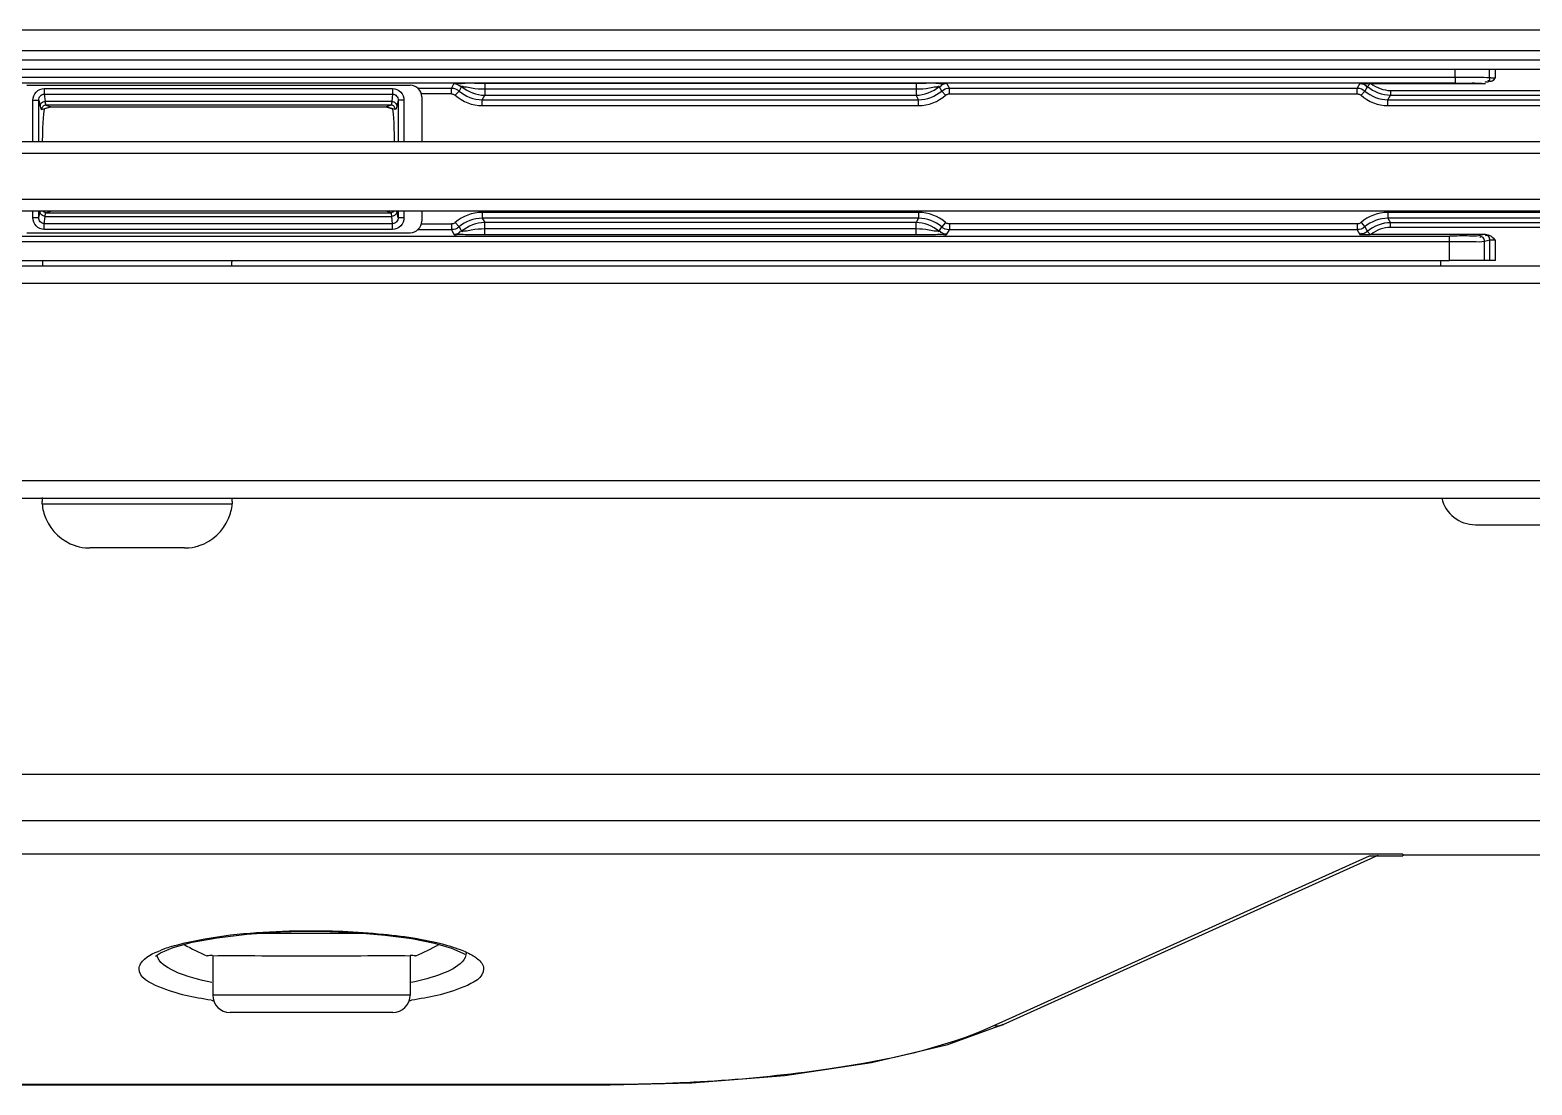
# Model space of a CAD drawing. Header units: millimetres. Extents: x 473 to 3963, y -1329 to 3488.
# Drawn here: x 2341.9 to 2471.3, y -119.2 to -28.4 of the extents above; entities that cross this region are included whole.
import ezdxf

# ---------------------------------------------------------------- set-up
doc = ezdxf.new("R2010")
doc.units = ezdxf.units.MM
doc.header["$LTSCALE"] = 392.37
doc.layers.get('0').update_dxf_attribs({"linetype": 'CONTINUOUS'})

msp = doc.modelspace()

# ---------------------------------------------------------------- linework, layer by layer
at = {"linetype": 'Continuous'}
for p, q in [((2584.65, -28.4), (1875.85, -28.4)), ((2584.65, -30.2), (1875.85, -30.2)), ((2476.15, -31), (1946.15, -31)), ((2499.59, -31.8), (1904.95, -31.8)), ((2464.64, -32.46), (2464.64, -31.8)), ((2464.64, -32.46), (2464.64, -31.8)), ((2467.61, -32.49), (2467.61, -31.8)), ((2467.61, -32.49), (2467.61, -31.8)), ((2468.11, -32.5), (2468.11, -31.8)), ((2468.11, -32.5), (2468.11, -31.8)), ((1957.65, -32.46), (2464.64, -32.46)), ((1957.65, -32.46), (2464.64, -32.46)), ((2464.64, -32.96), (1957.65, -32.96)), ((2464.64, -32.96), (1957.65, -32.96)), ((2341.65, -33.15), (2374.65, -33.15)), ((2343.15, -33.44), (2373.14, -33.44)), ((2343.15, -33.44), (2343.15, -33.92)), ((2373.14, -33.44), (2373.14, -33.92)), ((2375.3, -33.4), (2378.21, -33.4)), ((2375.3, -33.4), (2378.21, -33.4)), ((2378.43, -33.01), (2378.21, -33.4)), ((2378.43, -33.01), (2378.21, -33.4)), ((2378.21, -33.9), (2378.21, -33.4)), ((2378.21, -33.9), (2378.21, -33.4)), ((2379.09, -33.26), (2378.87, -33.65)), ((2379.09, -33.26), (2378.87, -33.65)), ((2418.22, -32.99), (2381.08, -32.99)), ((2381.08, -32.99), (2381.08, -33.5)), ((2381.08, -32.99), (2381.08, -33.5)), ((2418.22, -33.5), (2381.08, -33.5)), ((2381.08, -33.5), (2381.08, -34.01)), ((2418.22, -33.5), (2381.08, -33.5)), ((2381.08, -33.5), (2381.08, -34.01)), ((2418.22, -32.99), (2418.22, -33.5)), ((2418.22, -32.99), (2418.22, -33.5)), ((2418.22, -33.5), (2418.22, -34.01)), ((2418.22, -33.5), (2418.22, -34.01)), ((2420.43, -33.65), (2420.2, -33.26)), ((2420.43, -33.65), (2420.2, -33.26)), ((2421.09, -33.4), (2420.86, -33.01)), ((2421.09, -33.4), (2420.86, -33.01)), ((2421.09, -33.4), (2456.21, -33.4)), ((2421.09, -33.9), (2421.09, -33.4)), ((2421.09, -33.4), (2456.21, -33.4)), ((2421.09, -33.9), (2421.09, -33.4)), ((2456.44, -33), (2456.21, -33.4)), ((2456.44, -33), (2456.21, -33.4)), ((2456.21, -33.9), (2456.21, -33.4)), ((2456.21, -33.9), (2456.21, -33.4)), ((2457.1, -33.25), (2456.87, -33.65)), ((2457.1, -33.25), (2456.87, -33.65)), ((2457.1, -33.25), (2457.32, -33)), ((2457.1, -33.25), (2457.32, -33)), ((2457.41, -33), (2467.25, -33)), ((2459.08, -33.6), (2496.21, -33.6)), ((2459.08, -33.6), (2459.08, -34)), ((2459.08, -33.6), (2496.21, -33.6)), ((2459.08, -33.6), (2459.08, -34)), ((2464.64, -32.46), (2464.64, -32.96)), ((2464.64, -32.46), (2464.64, -32.96)), ((2342.17, -38), (2342.17, -34.44)), ((2342.17, -34.44), (2342.67, -34.44)), ((2342.67, -38), (2342.67, -34.44)), ((2342.67, -34.44), (2342.79, -34.96)), ((2343.15, -33.92), (2373.14, -33.92)), ((2343.15, -33.92), (2343.22, -34.55)), ((2373.08, -34.55), (2343.22, -34.55)), ((2343.29, -34.87), (2343.7, -35)), ((2373.01, -34.87), (2343.29, -34.87)), ((2373.01, -34.87), (2372.6, -35)), ((2373.14, -33.92), (2373.08, -34.55)), ((2373.62, -34.44), (2373.51, -34.96)), ((2373.62, -34.44), (2373.62, -38)), ((2374.12, -34.44), (2373.62, -34.44)), ((2374.12, -34.44), (2374.12, -38)), ((2378.21, -33.9), (2375.65, -33.9)), ((2378.21, -33.9), (2375.65, -33.9)), ((2375.65, -34.15), (2375.65, -38)), ((2378.54, -34.02), (2378.87, -33.65)), ((2378.54, -34.02), (2378.87, -33.65)), ((2380.85, -34.4), (2381.08, -34.01)), ((2380.85, -34.4), (2381.08, -34.01)), ((2380.85, -34.4), (2418.44, -34.4)), ((2380.85, -34.9), (2380.85, -34.4)), ((2380.85, -34.4), (2418.44, -34.4)), ((2380.85, -34.9), (2380.85, -34.4)), ((2380.85, -34.9), (2418.44, -34.9)), ((2380.85, -34.9), (2418.44, -34.9)), ((2381.08, -34.01), (2418.22, -34.01)), ((2381.08, -34.01), (2418.22, -34.01)), ((2418.44, -34.4), (2418.22, -34.01)), ((2418.44, -34.4), (2418.22, -34.01)), ((2418.44, -34.9), (2418.44, -34.4)), ((2418.44, -34.9), (2418.44, -34.4)), ((2420.76, -34.02), (2420.43, -33.65)), ((2420.76, -34.02), (2420.43, -33.65)), ((2421.09, -33.9), (2456.21, -33.9)), ((2421.09, -33.9), (2456.21, -33.9)), ((2456.54, -34.02), (2456.87, -33.65)), ((2456.54, -34.02), (2456.87, -33.65)), ((2458.85, -34.4), (2459.08, -34)), ((2458.85, -34.4), (2459.08, -34)), ((2458.85, -34.4), (2496.44, -34.4)), ((2458.85, -34.9), (2458.85, -34.4)), ((2458.85, -34.4), (2496.44, -34.4)), ((2458.85, -34.9), (2458.85, -34.4)), ((2458.85, -34.9), (2496.44, -34.9)), ((2458.85, -34.9), (2496.44, -34.9)), ((2459.08, -34), (2496.21, -34)), ((2459.08, -34), (2496.21, -34)), ((2342.92, -35.24), (2343.7, -35)), ((2343.7, -35), (2343.17, -35.17)), ((2343.7, -35), (2372.6, -35)), ((2372.6, -35), (2373.13, -35.17)), ((2373.37, -35.24), (2372.6, -35)), ((1942.15, -38), (2497.19, -38)), ((1942.15, -38), (2497.19, -38)), ((1942.15, -39), (2497.19, -39)), ((2497.19, -43), (1942.15, -43)), ((2497.19, -44), (1942.15, -44)), ((2497.19, -44), (1942.15, -44)), ((2342.17, -44.55), (2342.17, -44)), ((2342.17, -44.55), (2342.67, -44.55)), ((2342.67, -44.55), (2342.67, -44)), ((2342.67, -44.55), (2342.79, -44.03)), ((2343.15, -45.08), (2343.22, -44.44)), ((2373.14, -45.08), (2343.15, -45.08)), ((2343.15, -45.56), (2343.15, -45.08)), ((2343.22, -44.44), (2373.08, -44.44)), ((2343.29, -44.13), (2343.7, -44)), ((2343.29, -44.13), (2373.01, -44.13)), ((2373.01, -44.13), (2372.6, -44)), ((2373.14, -45.08), (2373.08, -44.44)), ((2373.14, -45.56), (2373.14, -45.08)), ((2373.62, -44.56), (2373.51, -44.03)), ((2373.62, -44), (2373.62, -44.56)), ((2374.12, -44.56), (2373.62, -44.56)), ((2374.12, -44), (2374.12, -44.56)), ((2375.65, -44), (2375.65, -44.85)), ((2375.65, -45.1), (2378.21, -45.1)), ((2375.65, -45.1), (2378.21, -45.1)), ((2378.21, -45.1), (2378.21, -45.6)), ((2378.21, -45.1), (2378.21, -45.6)), ((2378.54, -44.97), (2378.87, -45.35)), ((2378.54, -44.97), (2378.87, -45.35)), ((2380.85, -44.1), (2380.85, -44.6)), ((2418.44, -44.1), (2380.85, -44.1)), ((2418.44, -44.1), (2380.85, -44.1)), ((2380.85, -44.1), (2380.85, -44.6)), ((2418.44, -44.6), (2380.85, -44.6)), ((2380.85, -44.6), (2381.08, -44.98)), ((2418.44, -44.6), (2380.85, -44.6)), ((2380.85, -44.6), (2381.08, -44.98)), ((2418.22, -44.98), (2381.08, -44.98)), ((2381.08, -45.5), (2381.08, -44.98)), ((2418.22, -44.98), (2381.08, -44.98)), ((2381.08, -45.5), (2381.08, -44.98)), ((2418.44, -44.6), (2418.22, -44.98)), ((2418.44, -44.6), (2418.22, -44.98)), ((2418.22, -45.5), (2418.22, -44.98)), ((2418.22, -45.5), (2418.22, -44.98)), ((2418.44, -44.1), (2418.44, -44.6)), ((2418.44, -44.1), (2418.44, -44.6)), ((2420.76, -44.97), (2420.43, -45.35)), ((2420.76, -44.97), (2420.43, -45.35)), ((2421.09, -45.1), (2421.09, -45.6)), ((2456.21, -45.1), (2421.09, -45.1)), ((2456.21, -45.1), (2421.09, -45.1)), ((2421.09, -45.1), (2421.09, -45.6)), ((2456.21, -45.1), (2456.21, -45.6)), ((2456.21, -45.1), (2456.21, -45.6)), ((2456.54, -44.97), (2456.87, -45.35)), ((2456.54, -44.97), (2456.87, -45.35)), ((2458.85, -44.1), (2458.85, -44.6)), ((2496.44, -44.1), (2458.85, -44.1)), ((2496.44, -44.1), (2458.85, -44.1)), ((2458.85, -44.1), (2458.85, -44.6)), ((2458.85, -44.6), (2459.08, -44.99)), ((2496.44, -44.6), (2458.85, -44.6)), ((2458.85, -44.6), (2459.08, -44.99)), ((2496.44, -44.6), (2458.85, -44.6)), ((2496.21, -44.99), (2459.08, -44.99)), ((2459.08, -45.39), (2459.08, -44.99)), ((2496.21, -44.99), (2459.08, -44.99)), ((2459.08, -45.39), (2459.08, -44.99)), ((1958.12, -46.15), (2464.17, -46.15)), ((1958.12, -46.15), (2464.17, -46.15)), ((2341.65, -45.85), (2374.65, -45.85)), ((2373.14, -45.56), (2343.15, -45.56)), ((2378.21, -45.6), (2375.3, -45.6)), ((2378.21, -45.6), (2375.3, -45.6)), ((2378.21, -45.6), (2378.43, -45.98)), ((2378.21, -45.6), (2378.43, -45.98)), ((2378.87, -45.35), (2379.09, -45.73)), ((2378.87, -45.35), (2379.09, -45.73)), ((2381.08, -45.5), (2418.22, -45.5)), ((2381.08, -46.01), (2381.08, -45.5)), ((2381.08, -45.5), (2418.22, -45.5)), ((2381.08, -46.01), (2381.08, -45.5)), ((2381.08, -46.01), (2418.22, -46.01)), ((2381.08, -46.01), (2418.22, -46.01)), ((2418.22, -46.01), (2418.22, -45.5)), ((2418.22, -46.01), (2418.22, -45.5)), ((2420.2, -45.73), (2420.43, -45.35)), ((2420.2, -45.73), (2420.43, -45.35)), ((2420.86, -45.98), (2421.09, -45.6)), ((2420.86, -45.98), (2421.09, -45.6)), ((2456.21, -45.6), (2421.09, -45.6)), ((2456.21, -45.6), (2421.09, -45.6)), ((2456.21, -45.6), (2456.44, -45.99)), ((2456.21, -45.6), (2456.44, -45.99)), ((2456.87, -45.35), (2457.1, -45.74)), ((2456.87, -45.35), (2457.1, -45.74)), ((2457.32, -46), (2457.1, -45.74)), ((2457.32, -46), (2457.1, -45.74)), ((2467.26, -46), (2457.41, -46)), ((2496.21, -45.39), (2459.08, -45.39)), ((2496.21, -45.39), (2459.08, -45.39)), ((2464.17, -46.65), (2464.17, -46.15)), ((2464.17, -46.65), (2464.17, -46.15)), ((2467.12, -46), (2466.67, -46.12)), ((2467.12, -46), (2466.67, -46.12)), ((2467.62, -46.5), (2467.17, -46.62)), ((2467.62, -46.5), (2467.17, -46.62)), ((2467.62, -48.25), (2467.62, -46.5)), ((2467.62, -48.25), (2467.62, -46.5)), ((2468.12, -48.25), (2468.12, -46.49)), ((2468.12, -48.25), (2468.12, -46.49)), ((2464.17, -46.65), (1958.12, -46.65)), ((2464.17, -46.65), (1958.12, -46.65)), ((2464.17, -48.25), (2464.17, -46.65)), ((2464.17, -48.25), (2464.17, -46.65)), ((2467.17, -48.25), (2467.17, -46.62)), ((2467.17, -48.25), (2467.17, -46.62)), ((1887.14, -48.7), (2535.15, -48.7)), ((1887.14, -48.7), (2535.15, -48.7)), ((1958.12, -48.25), (2464.17, -48.25)), ((2463.4, -48.7), (2463.4, -48.25)), ((2466.72, -48.25), (2464.17, -48.25)), ((2467.17, -48.25), (2466.72, -48.25)), ((2467.62, -48.25), (2467.17, -48.25)), ((2468.12, -48.25), (2467.62, -48.25)), ((1887.15, -50.2), (2535.15, -50.2)), ((1889.97, -67.2), (2535.15, -67.2)), ((1889.46, -68.7), (2535.15, -68.7)), ((2342.97, -69), (2342.96, -69)), ((2342.97, -69.21), (2359.33, -69.21)), ((2342.97, -69.21), (2359.33, -69.21)), ((2359.34, -69), (2359.33, -69)), ((2359.34, -69.11), (2359.33, -69.21)), ((2359.34, -69), (2359.34, -69.11)), ((2466.4, -71), (2466.6, -71)), ((2466.6, -71), (2488.19, -71)), ((2355.22, -73), (2347.08, -73)), ((2347.1, -73), (2347.08, -73)), ((2355.22, -73), (2355.2, -73)), ((2534.65, -92.5), (1887.65, -92.5)), ((2534.65, -96.5), (1887.65, -96.5)), ((2457.28, -99.36), (1964.3, -99.36)), ((2449.76, -102.91), (2457.28, -99.52)), ((2458.02, -99.36), (2457.28, -99.36)), ((2457.28, -99.52), (2457.86, -99.52)), ((2457.37, -99.73), (2457.86, -99.52)), ((2457.86, -99.52), (2458.02, -99.52)), ((2460.15, -99.36), (2458.02, -99.36)), ((2458.02, -99.52), (2460.15, -99.52)), ((2460.15, -99.36), (2460.15, -99.46)), ((2460.15, -99.46), (2460.15, -99.52)), ((2539.27, -99.46), (2460.15, -99.46)), ((2425.73, -114.02), (2457.37, -99.73)), ((2425.64, -113.8), (2449.76, -102.91)), ((2365.37, -106.01), (2365.36, -105.96)), ((2365.37, -106.01), (2365.37, -106.01)), ((2365.37, -106.01), (2367.06, -106.01)), ((2370.9, -106.2), (2361.39, -106.2)), ((2357.15, -108.11), (2357.18, -108.11)), ((2357.65, -108.11), (2357.65, -111.5)), ((2374.65, -108.11), (2374.65, -111.5)), ((2375.12, -108.11), (2375.15, -108.11)), ((2358.65, -111.5), (2357.65, -111.5)), ((2358.7, -111.5), (2358.65, -111.5)), ((2373.58, -111.5), (2358.7, -111.5)), ((2373.65, -111.5), (2373.58, -111.5)), ((2374.65, -111.5), (2373.65, -111.5)), ((2361.2, -113), (2359.15, -113)), ((2361.14, -113), (2361.14, -113.01)), ((2361.2, -113.01), (2361.14, -113.01)), ((2361.86, -113), (2361.2, -113)), ((2361.2, -113), (2361.2, -113.01)), ((2361.83, -113.01), (2361.2, -113.01)), ((2361.86, -113.01), (2361.83, -113.01)), ((2361.86, -113), (2361.86, -113.01)), ((2361.9, -113), (2361.86, -113)), ((2361.9, -113.01), (2361.86, -113.01)), ((2362.25, -113), (2361.9, -113)), ((2362.31, -113.01), (2361.9, -113.01)), ((2362.31, -113), (2362.25, -113)), ((2362.38, -113), (2362.31, -113)), ((2362.31, -113), (2362.31, -113.01)), ((2362.96, -113.01), (2362.31, -113.01)), ((2362.87, -113), (2362.38, -113)), ((2362.89, -113), (2362.87, -113)), ((2362.96, -113), (2362.89, -113)), ((2363.09, -113), (2362.96, -113)), ((2363.02, -113.01), (2362.96, -113.01)), ((2363.09, -113.01), (2363.02, -113.01)), ((2363.21, -113), (2363.09, -113)), ((2363.21, -113.01), (2363.09, -113.01)), ((2363.26, -113), (2363.21, -113)), ((2363.26, -113.01), (2363.21, -113.01)), ((2363.27, -113), (2363.26, -113)), ((2363.26, -113), (2363.26, -113.01)), ((2363.34, -113.01), (2363.26, -113.01)), ((2363.34, -113), (2363.27, -113)), ((2363.41, -113), (2363.34, -113)), ((2363.83, -113.01), (2363.34, -113.01)), ((2363.91, -113), (2363.41, -113)), ((2363.91, -113.01), (2363.83, -113.01)), ((2363.99, -113), (2363.91, -113)), ((2363.91, -113), (2363.91, -113.01)), ((2364.39, -113.01), (2363.91, -113.01)), ((2364.17, -113), (2363.99, -113)), ((2364.19, -113), (2364.17, -113)), ((2364.39, -113), (2364.19, -113)), ((2364.44, -113), (2364.39, -113)), ((2364.39, -113), (2364.39, -113.01)), ((2364.44, -113.01), (2364.39, -113.01)), ((2365.16, -113), (2364.44, -113)), ((2364.44, -113), (2364.44, -113.01)), ((2365.09, -113.01), (2364.44, -113.01)), ((2365.16, -113.01), (2365.09, -113.01)), ((2367.15, -113), (2365.16, -113)), ((2365.16, -113), (2365.16, -113.01)), ((2367.65, -113), (2367.15, -113)), ((2367.15, -113), (2367.15, -113.01)), ((2367.65, -113.01), (2367.15, -113.01)), ((2368.05, -113), (2367.65, -113)), ((2367.65, -113), (2367.65, -113.01)), ((2368.05, -113.01), (2367.65, -113.01)), ((2370.25, -113), (2368.05, -113)), ((2370.25, -113.01), (2368.05, -113.01)), ((2370.6, -113), (2370.25, -113)), ((2370.6, -113.01), (2370.25, -113.01)), ((2370.65, -113), (2370.6, -113)), ((2370.62, -113), (2370.6, -113)), ((2370.65, -113.01), (2370.6, -113.01)), ((2370.96, -113), (2370.65, -113)), ((2370.65, -113), (2370.65, -113.01)), ((2371.15, -113.01), (2370.65, -113.01)), ((2371.15, -113), (2370.96, -113)), ((2373.15, -113), (2371.15, -113)), ((2371.15, -113), (2371.15, -113.01)), ((2424.91, -114.13), (2425.64, -113.8)), ((2424.97, -114.3), (2425.74, -114.02)), ((2425.73, -114.02), (2425.74, -114.02)), ((2338.25, -119.17), (2391.88, -119.17)), ((2338.25, -119.24), (2391.88, -119.24)), ((2391.88, -119.17), (2391.88, -119.24))]:
    msp.add_line(p, q, dxfattribs=at)
for points in [[(2457.32, -33), (2457.37, -33), (2457.41, -33)], [(2467.12, -32.99), (2467.17, -33), (2467.25, -33)], [(2467.12, -32.99), (2467.17, -33), (2467.25, -33)], [(2378.21, -33.9), (2378.26, -33.9), (2378.32, -33.91), (2378.37, -33.92), (2378.43, -33.95), (2378.48, -33.98), (2378.54, -34.02)], [(2378.21, -33.9), (2378.26, -33.9), (2378.32, -33.91), (2378.37, -33.92), (2378.43, -33.95), (2378.48, -33.98), (2378.54, -34.02)], [(2420.76, -34.02), (2420.8, -33.99), (2420.84, -33.96), (2420.89, -33.94), (2420.95, -33.92), (2421.01, -33.9), (2421.09, -33.9)], [(2420.76, -34.02), (2420.8, -33.99), (2420.84, -33.96), (2420.89, -33.94), (2420.95, -33.92), (2421.01, -33.9), (2421.09, -33.9)], [(2456.21, -33.9), (2456.26, -33.9), (2456.32, -33.91), (2456.37, -33.92), (2456.43, -33.95), (2456.48, -33.98), (2456.54, -34.02)], [(2456.21, -33.9), (2456.26, -33.9), (2456.32, -33.91), (2456.37, -33.92), (2456.43, -33.95), (2456.48, -33.98), (2456.54, -34.02)], [(2378.54, -44.97), (2378.5, -45), (2378.46, -45.03), (2378.41, -45.06), (2378.35, -45.08), (2378.28, -45.09), (2378.21, -45.1)], [(2378.54, -44.97), (2378.5, -45), (2378.46, -45.03), (2378.41, -45.06), (2378.35, -45.08), (2378.28, -45.09), (2378.21, -45.1)], [(2421.09, -45.1), (2421.03, -45.1), (2420.98, -45.09), (2420.92, -45.07), (2420.87, -45.05), (2420.81, -45.02), (2420.76, -44.97)], [(2421.09, -45.1), (2421.03, -45.1), (2420.98, -45.09), (2420.92, -45.07), (2420.87, -45.05), (2420.81, -45.02), (2420.76, -44.97)], [(2456.54, -44.97), (2456.5, -45), (2456.46, -45.03), (2456.41, -45.06), (2456.35, -45.08), (2456.28, -45.09), (2456.21, -45.1)], [(2456.54, -44.97), (2456.5, -45), (2456.46, -45.03), (2456.41, -45.06), (2456.35, -45.08), (2456.28, -45.09), (2456.21, -45.1)], [(2457.41, -46), (2457.37, -46), (2457.32, -46)], [(2467.26, -46), (2467.17, -46), (2467.12, -46)], [(2467.26, -46), (2467.17, -46), (2467.12, -46)], [(2342.97, -69.21), (2342.96, -69.11), (2342.96, -69)], [(2352.72, -108.15), (2352.73, -108.14), (2353.16, -107.86), (2354.24, -107.41), (2355.89, -106.95), (2358.04, -106.56), (2360.6, -106.25), (2363.48, -106.06), (2365.37, -106.01)], [(2367.06, -106.01), (2369.9, -106.11), (2372.51, -106.33), (2374.81, -106.64), (2376.74, -107.03), (2378.22, -107.46), (2379.19, -107.88), (2379.35, -107.98)], [(2391.88, -119.24), (2398.92, -119.07), (2406.93, -118.43), (2414.38, -117.32), (2420.95, -115.76), (2424.97, -114.3)]]:
    msp.add_lwpolyline(points, dxfattribs=at)
for centre, radius, start, end in [((2343.29, -35.23), 0.366, 90.0221, 180.0543), ((2373.01, -35.23), 0.366, 359.9457, 89.9779), ((2345.02, -44.53), 2.29, 166.4627, 167.3794), ((2371.28, -44.53), 2.29, 12.6206, 13.5377), ((2457.48, 52.74), 98.74, 269.4009, 269.9091), ((2357.99, -119.94), 13.2, 107.1873, 109.8611), ((2364.96, -89.7), 20, 240.7672, 247.0218), ((2367.34, -89.7), 20, 292.9782, 299.2616), ((2357.09, -117.44), 10.54, 109.8985, 111.631), ((2358.17, -163.22), 55.12, 90.5507, 91.0368), ((2373.96, -175.2), 67.1, 89.0066, 89.4059), ((2363.47, -74.86), 37.56, 260.9074, 261.1582), ((2359.15, -111.5), 1.5, 180, 269.9998), ((2373.15, -111.5), 1.5, 270.0002, 360), ((2368.81, -74.72), 37.7, 278.8294, 279.084), ((2425.16, -112.75), 1.39, 288.3584, 294.3221)]:
    msp.add_arc(centre, radius, start, end, dxfattribs=at)
for centre, major_axis, ratio, start_param, end_param in [((2374.65, -34.15), (0.95, 0.316), 0.998478, -0.32105, 1.248833), ((2343.17, -39.17), (0, 4), 0.052408, 0.017453, 1.27171), ((2373.12, -39.17), (0, 4), 0.052408, -1.27171, -0.017453), ((2374.65, -44.85), (-0.95, 0.316), 0.998478, 1.89276, 3.462643), ((2342.99, -49.25), (0, 1), 0.052408, -0.975472, -0.392972), ((2359.31, -49.25), (0, 1), 0.052408, 0.785783, 0.975472), ((2359.31, -49.25), (0, 1), 0.052408, 0, 0.785783), ((2342.98, -68.97), (0, 0.5), 0.052408, 0.89853, 1.627046), ((2346.96, -69), (-2.96, 2.78), 0.971293, 0.822825, 1.145663), ((2355.34, -69), (2.96, 2.78), 0.971293, -1.145663, -0.822825), ((2359.31, -68.97), (0, 0.5), 0.052408, -1.627046, -0.987799), ((2466.4, -68), (2.12, 2.12), 0.998783, 2.592312, 3.926382), ((2346.96, -69), (-2.96, 2.78), 0.971293, 1.145663, 2.016531), ((2355.34, -69), (2.96, 2.78), 0.971293, -2.016531, -1.145663), ((2346.96, -69), (-2.96, 2.78), 0.971293, -4.266654, -4.246943), ((2346.96, -69), (-2.96, 2.78), 0.971293, -4.246943, -3.971463), ((2346.96, -69), (-2.96, 2.78), 0.971293, -3.971463, -3.943267), ((2355.34, -69), (2.96, 2.78), 0.971293, -2.339918, -2.311722), ((2355.34, -69), (2.96, 2.78), 0.971293, -2.311722, -2.036242), ((2355.34, -69), (2.96, 2.78), 0.971293, -2.036242, -2.016531)]:
    msp.add_ellipse(centre, major_axis=major_axis, ratio=ratio, start_param=start_param, end_param=end_param, dxfattribs=at)
for points, knots in [([(2342.17, -34.44), (2342.17, -34.19), (2342.37, -33.66), (2342.9, -33.44), (2343.15, -33.44)], [0, 0, 0, 0, 0.500662, 1, 1, 1, 1]), ([(2373.14, -33.44), (2373.4, -33.44), (2373.92, -33.66), (2374.12, -34.19), (2374.12, -34.44)], [0, 0, 0, 0, 0.499339, 1, 1, 1, 1]), ([(2381.08, -32.99), (2380.79, -32.99), (2380.23, -33), (2379.41, -32.95), (2378.9, -33.08), (2378.48, -32.93), (2378.43, -33.01)], [0, 0, 0, 0, 0.32765, 0.64025, 0.893532, 1, 1, 1, 1]), ([(2381.08, -33.5), (2380.7, -33.5), (2380.14, -33.47), (2379.48, -33.3), (2379.24, -33.31), (2379.11, -33.23), (2379.09, -33.26)], [0, 0, 0, 0, 0.570983, 0.851901, 0.957571, 1, 1, 1, 1]), ([(2381.08, -33.5), (2380.7, -33.5), (2380.14, -33.47), (2379.48, -33.3), (2379.24, -33.31), (2379.11, -33.23), (2379.09, -33.26)], [0, 0, 0, 0, 0.570983, 0.851901, 0.957571, 1, 1, 1, 1]), ([(2420.86, -33.01), (2420.82, -32.93), (2420.4, -33.08), (2419.89, -32.95), (2419.07, -33), (2418.51, -32.99), (2418.22, -32.99)], [0, 0, 0, 0, 0.105657, 0.35902, 0.671525, 1, 1, 1, 1]), ([(2420.2, -33.26), (2420.19, -33.23), (2420.06, -33.31), (2419.82, -33.3), (2419.16, -33.47), (2418.61, -33.5), (2418.22, -33.5)], [0, 0, 0, 0, 0.044244, 0.148364, 0.417658, 1, 1, 1, 1]), ([(2420.2, -33.26), (2420.19, -33.23), (2420.06, -33.31), (2419.82, -33.3), (2419.16, -33.47), (2418.61, -33.5), (2418.22, -33.5)], [0, 0, 0, 0, 0.044244, 0.148364, 0.417658, 1, 1, 1, 1]), ([(2464.64, -32.46), (2464.99, -32.46), (2465.98, -32.47), (2466.97, -32.44), (2467.61, -32.49)], [0, 0, 0, 0, 0.352978, 1, 1, 1, 1]), ([(2464.64, -32.46), (2464.99, -32.46), (2465.98, -32.47), (2466.97, -32.44), (2467.61, -32.49)], [0, 0, 0, 0, 0.352978, 1, 1, 1, 1]), ([(2464.64, -32.96), (2464.94, -32.96), (2465.76, -32.97), (2466.59, -32.94), (2467.12, -32.99)], [0, 0, 0, 0, 0.352963, 1, 1, 1, 1]), ([(2464.64, -32.96), (2464.94, -32.96), (2465.76, -32.97), (2466.59, -32.94), (2467.12, -32.99)], [0, 0, 0, 0, 0.352963, 1, 1, 1, 1]), ([(2467.61, -32.49), (2467.61, -32.61), (2467.6, -32.87), (2467.3, -32.93), (2467.22, -32.86)], [0, 0, 0, 0, 0.545342, 1, 1, 1, 1]), ([(2467.61, -32.49), (2467.61, -32.61), (2467.6, -32.87), (2467.3, -32.93), (2467.22, -32.86)], [0, 0, 0, 0, 0.545342, 1, 1, 1, 1]), ([(2468.11, -32.5), (2468.01, -32.6), (2467.91, -32.89), (2467.55, -32.84), (2467.45, -32.75)], [0, 0, 0, 0, 0.502031, 1, 1, 1, 1]), ([(2467.61, -32.49), (2467.66, -32.5), (2467.81, -32.5), (2467.96, -32.5), (2468.06, -32.5)], [0, 0, 0, 0, 0.331802, 1, 1, 1, 1]), ([(2467.61, -32.49), (2467.66, -32.5), (2467.81, -32.5), (2467.96, -32.5), (2468.06, -32.5)], [0, 0, 0, 0, 0.331802, 1, 1, 1, 1]), ([(2342.67, -34.44), (2342.67, -34.31), (2342.76, -34.04), (2343.02, -33.92), (2343.15, -33.92)], [0, 0, 0, 0, 0.498518, 1, 1, 1, 1]), ([(2342.79, -34.96), (2342.79, -34.86), (2342.89, -34.64), (2343.11, -34.55), (2343.22, -34.55)], [0, 0, 0, 0, 0.495434, 1, 1, 1, 1]), ([(2343.22, -34.55), (2343.22, -34.6), (2343.23, -34.67), (2343.25, -34.77), (2343.27, -34.83), (2343.28, -34.87), (2343.29, -34.87)], [0, 0, 0, 0, 0.412558, 0.715392, 0.908963, 1, 1, 1, 1]), ([(2373.08, -34.55), (2373.07, -34.6), (2373.06, -34.67), (2373.05, -34.77), (2373.03, -34.83), (2373.02, -34.87), (2373.01, -34.87)], [0, 0, 0, 0, 0.412557, 0.715392, 0.908962, 1, 1, 1, 1]), ([(2373.08, -34.55), (2373.19, -34.55), (2373.41, -34.64), (2373.5, -34.86), (2373.51, -34.96)], [0, 0, 0, 0, 0.504549, 1, 1, 1, 1]), ([(2373.14, -33.92), (2373.27, -33.92), (2373.54, -34.04), (2373.62, -34.31), (2373.62, -34.44)], [0, 0, 0, 0, 0.50147, 1, 1, 1, 1]), ([(2342.79, -34.96), (2342.81, -35.04), (2342.82, -35.12), (2342.89, -35.24), (2342.92, -35.24)], [0, 0, 0, 0, 0.715628, 1, 1, 1, 1]), ([(2373.51, -34.96), (2373.49, -35.04), (2373.48, -35.12), (2373.4, -35.24), (2373.37, -35.24)], [0, 0, 0, 0, 0.715628, 1, 1, 1, 1]), ([(2343.15, -45.56), (2342.9, -45.56), (2342.37, -45.34), (2342.17, -44.81), (2342.17, -44.55)], [0, 0, 0, 0, 0.499339, 1, 1, 1, 1]), ([(2343.15, -45.08), (2343.02, -45.08), (2342.76, -44.95), (2342.67, -44.68), (2342.67, -44.55)], [0, 0, 0, 0, 0.50147, 1, 1, 1, 1]), ([(2343.22, -44.44), (2343.11, -44.44), (2342.89, -44.36), (2342.79, -44.14), (2342.79, -44.03)], [0, 0, 0, 0, 0.504549, 1, 1, 1, 1]), ([(2343.22, -44.44), (2343.22, -44.4), (2343.23, -44.32), (2343.25, -44.22), (2343.27, -44.16), (2343.28, -44.13), (2343.29, -44.13)], [0, 0, 0, 0, 0.412557, 0.715392, 0.908962, 1, 1, 1, 1]), ([(2373.08, -44.44), (2373.07, -44.4), (2373.06, -44.32), (2373.05, -44.22), (2373.03, -44.16), (2373.02, -44.13), (2373.01, -44.13)], [0, 0, 0, 0, 0.412558, 0.715392, 0.908963, 1, 1, 1, 1]), ([(2373.51, -44.03), (2373.5, -44.14), (2373.41, -44.36), (2373.19, -44.44), (2373.08, -44.44)], [0, 0, 0, 0, 0.495434, 1, 1, 1, 1]), ([(2374.12, -44.56), (2374.12, -44.81), (2373.92, -45.34), (2373.4, -45.56), (2373.14, -45.56)], [0, 0, 0, 0, 0.500662, 1, 1, 1, 1]), ([(2373.62, -44.56), (2373.62, -44.68), (2373.54, -44.95), (2373.27, -45.08), (2373.14, -45.08)], [0, 0, 0, 0, 0.498518, 1, 1, 1, 1]), ([(2378.43, -45.98), (2378.48, -46.07), (2378.9, -45.91), (2379.41, -46.04), (2380.23, -45.99), (2380.79, -46.01), (2381.08, -46.01)], [0, 0, 0, 0, 0.105657, 0.35902, 0.671525, 1, 1, 1, 1]), ([(2378.43, -45.98), (2378.48, -46.07), (2378.9, -45.91), (2379.41, -46.04), (2380.23, -45.99), (2380.79, -46.01), (2381.08, -46.01)], [0, 0, 0, 0, 0.105657, 0.35902, 0.671525, 1, 1, 1, 1]), ([(2379.09, -45.73), (2379.11, -45.76), (2379.24, -45.68), (2379.48, -45.7), (2380.14, -45.53), (2380.69, -45.5), (2381.08, -45.5)], [0, 0, 0, 0, 0.044244, 0.148364, 0.417658, 1, 1, 1, 1]), ([(2379.09, -45.73), (2379.11, -45.76), (2379.24, -45.68), (2379.48, -45.7), (2380.14, -45.53), (2380.69, -45.5), (2381.08, -45.5)], [0, 0, 0, 0, 0.044244, 0.148364, 0.417658, 1, 1, 1, 1]), ([(2418.22, -45.5), (2418.6, -45.5), (2419.15, -45.53), (2419.82, -45.7), (2420.06, -45.68), (2420.19, -45.76), (2420.2, -45.73)], [0, 0, 0, 0, 0.570983, 0.851901, 0.957571, 1, 1, 1, 1]), ([(2418.22, -45.5), (2418.6, -45.5), (2419.15, -45.53), (2419.82, -45.7), (2420.06, -45.68), (2420.19, -45.76), (2420.2, -45.73)], [0, 0, 0, 0, 0.570983, 0.851901, 0.957571, 1, 1, 1, 1]), ([(2418.22, -46.01), (2418.51, -46.01), (2419.06, -45.99), (2419.88, -46.04), (2420.4, -45.91), (2420.82, -46.07), (2420.86, -45.98)], [0, 0, 0, 0, 0.32765, 0.64025, 0.893532, 1, 1, 1, 1]), ([(2418.22, -46.01), (2418.51, -46.01), (2419.06, -45.99), (2419.88, -46.04), (2420.4, -45.91), (2420.82, -46.07), (2420.86, -45.98)], [0, 0, 0, 0, 0.32765, 0.64025, 0.893532, 1, 1, 1, 1]), ([(2466.67, -46.12), (2466.42, -46.18), (2465.57, -46.09), (2464.75, -46.15), (2464.17, -46.15)], [0, 0, 0, 0, 0.310776, 1, 1, 1, 1]), ([(2466.67, -46.12), (2466.42, -46.18), (2465.57, -46.09), (2464.75, -46.15), (2464.17, -46.15)], [0, 0, 0, 0, 0.310776, 1, 1, 1, 1]), ([(2467.17, -46.62), (2467.17, -46.5), (2467.16, -46.23), (2466.85, -46.18), (2466.77, -46.25)], [0, 0, 0, 0, 0.543337, 1, 1, 1, 1]), ([(2467.17, -46.62), (2467.17, -46.5), (2467.16, -46.23), (2466.85, -46.18), (2466.77, -46.25)], [0, 0, 0, 0, 0.543337, 1, 1, 1, 1]), ([(2467.62, -46.5), (2467.62, -46.38), (2467.61, -46.12), (2467.3, -46.07), (2467.23, -46.13)], [0, 0, 0, 0, 0.543337, 1, 1, 1, 1]), ([(2467.62, -46.5), (2467.62, -46.38), (2467.61, -46.12), (2467.3, -46.07), (2467.23, -46.13)], [0, 0, 0, 0, 0.543337, 1, 1, 1, 1]), ([(2468.12, -46.49), (2468, -46.49), (2467.97, -46.48), (2467.65, -46.5), (2467.68, -46.5)], [0, 0, 0, 0, 0.800851, 1, 1, 1, 1]), ([(2468.12, -46.49), (2468, -46.49), (2467.97, -46.48), (2467.65, -46.5), (2467.68, -46.5)], [0, 0, 0, 0, 0.800851, 1, 1, 1, 1]), ([(2467.17, -46.62), (2466.86, -46.68), (2465.85, -46.59), (2464.86, -46.65), (2464.17, -46.65)], [0, 0, 0, 0, 0.310748, 1, 1, 1, 1]), ([(2467.17, -46.62), (2466.86, -46.68), (2465.85, -46.59), (2464.86, -46.65), (2464.17, -46.65)], [0, 0, 0, 0, 0.310748, 1, 1, 1, 1]), ([(2457.28, -99.52), (2457.36, -99.52), (2457.61, -99.51), (2457.86, -99.51), (2458.02, -99.45)], [0, 0, 0, 0, 0.335266, 1, 1, 1, 1]), ([(2354.08, -107.33), (2354.85, -107.09), (2358.55, -106.24), (2362.37, -105.99), (2365.36, -105.96)], [0, 0, 0, 0, 0.210247, 1, 1, 1, 1]), ([(2365.36, -105.96), (2367.69, -105.93), (2371.98, -106.11), (2376.25, -106.73), (2378.13, -107.3)], [0, 0, 0, 0, 0.543473, 1, 1, 1, 1]), ([(2351.32, -109.23), (2351.32, -109.08), (2351.64, -108.25), (2352.55, -107.9), (2353.2, -107.64)], [0, 0, 0, 0, 0.172726, 1, 1, 1, 1]), ([(2357.59, -110.42), (2356.47, -110.19), (2354.81, -109.8), (2352.99, -108.71), (2352.84, -108.07)], [0, 0, 0, 0, 0.632871, 1, 1, 1, 1]), ([(2357.64, -108.11), (2358.85, -108.09), (2361.69, -108.11), (2366.15, -108.12), (2370.61, -108.11), (2373.44, -108.09), (2374.65, -108.11)], [0, 0, 0, 0, 0.213261, 0.499999, 0.786738, 1, 1, 1, 1]), ([(2379.13, -108.64), (2378.69, -109.12), (2377.17, -109.83), (2375.63, -110.23), (2374.7, -110.42)], [0, 0, 0, 0, 0.408173, 1, 1, 1, 1]), ([(2380.09, -108.12), (2380.22, -108.2), (2380.61, -108.46), (2380.97, -108.9), (2380.98, -109.23)], [0, 0, 0, 0, 0.320384, 1, 1, 1, 1]), ([(2357.53, -111.95), (2356, -111.7), (2354.02, -111.37), (2351.29, -110), (2351.32, -109.23)], [0, 0, 0, 0, 0.667229, 1, 1, 1, 1]), ([(2380.98, -109.23), (2381, -110), (2378.28, -111.37), (2376.3, -111.7), (2374.76, -111.95)], [0, 0, 0, 0, 0.332789, 1, 1, 1, 1]), ([(2391.88, -119.17), (2398.28, -119.17), (2409.43, -118.42), (2420.54, -116.1), (2424.91, -114.13)], [0, 0, 0, 0, 0.571409, 1, 1, 1, 1])]:
    msp.add_open_spline(points, degree=3, knots=knots, dxfattribs=at)
for points in [[(2378.21, -33.4), (2378.44, -33.4), (2378.72, -33.47), (2378.84, -33.66)], [(2378.21, -33.4), (2378.44, -33.4), (2378.72, -33.47), (2378.84, -33.66)], [(2378.43, -33.01), (2378.64, -33.01), (2378.94, -33.09), (2379, -33.29)], [(2378.43, -33.01), (2378.64, -33.01), (2378.94, -33.09), (2379, -33.29)], [(2379.09, -33.26), (2379.62, -33.73), (2380.37, -34.01), (2381.08, -34.01)], [(2379.09, -33.26), (2379.62, -33.73), (2380.37, -34.01), (2381.08, -34.01)], [(2418.22, -34.01), (2418.93, -34.01), (2419.67, -33.73), (2420.2, -33.26)], [(2418.22, -34.01), (2418.93, -34.01), (2419.67, -33.73), (2420.2, -33.26)], [(2420.86, -33.01), (2420.65, -33.01), (2420.36, -33.09), (2420.3, -33.29)], [(2420.86, -33.01), (2420.65, -33.01), (2420.36, -33.09), (2420.3, -33.29)], [(2420.43, -33.65), (2420.6, -33.5), (2420.86, -33.36), (2421.08, -33.43)], [(2420.43, -33.65), (2420.6, -33.5), (2420.86, -33.36), (2421.08, -33.43)], [(2456.21, -33.4), (2456.44, -33.4), (2456.72, -33.47), (2456.84, -33.66)], [(2456.21, -33.4), (2456.44, -33.4), (2456.72, -33.47), (2456.84, -33.66)], [(2456.44, -33), (2456.65, -33), (2456.94, -33.08), (2457, -33.28)], [(2456.44, -33), (2456.68, -33), (2456.93, -33), (2457.17, -33)], [(2456.44, -33), (2456.65, -33), (2456.94, -33.08), (2457, -33.28)], [(2457.1, -33.25), (2457.63, -33.72), (2458.38, -34), (2459.08, -34)], [(2457.1, -33.25), (2457.63, -33.72), (2458.38, -34), (2459.08, -34)], [(2457.41, -33), (2457.87, -33.38), (2458.49, -33.6), (2459.08, -33.6)], [(2457.41, -33), (2457.87, -33.38), (2458.49, -33.6), (2459.08, -33.6)], [(2378.54, -34.02), (2379.16, -34.57), (2380.03, -34.9), (2380.85, -34.9)], [(2378.54, -34.02), (2379.16, -34.57), (2380.03, -34.9), (2380.85, -34.9)], [(2378.87, -33.65), (2379.4, -34.11), (2380.15, -34.4), (2380.85, -34.4)], [(2378.87, -33.65), (2379.4, -34.11), (2380.15, -34.4), (2380.85, -34.4)], [(2418.44, -34.4), (2419.15, -34.4), (2419.9, -34.11), (2420.43, -33.65)], [(2418.44, -34.4), (2419.15, -34.4), (2419.9, -34.11), (2420.43, -33.65)], [(2418.44, -34.9), (2419.27, -34.9), (2420.14, -34.57), (2420.76, -34.02)], [(2418.44, -34.9), (2419.27, -34.9), (2420.14, -34.57), (2420.76, -34.02)], [(2456.54, -34.02), (2457.16, -34.57), (2458.03, -34.9), (2458.85, -34.9)], [(2456.54, -34.02), (2457.16, -34.57), (2458.03, -34.9), (2458.85, -34.9)], [(2456.87, -33.65), (2457.4, -34.11), (2458.15, -34.4), (2458.85, -34.4)], [(2456.87, -33.65), (2457.4, -34.11), (2458.15, -34.4), (2458.85, -34.4)], [(2343.29, -44.13), (2343.19, -44.13), (2343.08, -44.08), (2343.01, -44)], [(2373.28, -44), (2373.22, -44.08), (2373.11, -44.13), (2373.01, -44.13)], [(2380.85, -44.1), (2380.03, -44.1), (2379.16, -44.43), (2378.54, -44.97)], [(2380.85, -44.1), (2380.03, -44.1), (2379.16, -44.43), (2378.54, -44.97)], [(2380.85, -44.6), (2380.15, -44.6), (2379.4, -44.88), (2378.87, -45.35)], [(2380.85, -44.6), (2380.15, -44.6), (2379.4, -44.88), (2378.87, -45.35)], [(2381.08, -44.98), (2380.37, -44.98), (2379.62, -45.27), (2379.09, -45.73)], [(2381.08, -44.98), (2380.37, -44.98), (2379.62, -45.27), (2379.09, -45.73)], [(2420.2, -45.73), (2419.67, -45.27), (2418.93, -44.98), (2418.22, -44.98)], [(2420.2, -45.73), (2419.67, -45.27), (2418.93, -44.98), (2418.22, -44.98)], [(2420.76, -44.97), (2420.14, -44.43), (2419.27, -44.1), (2418.44, -44.1)], [(2420.76, -44.97), (2420.14, -44.43), (2419.27, -44.1), (2418.44, -44.1)], [(2420.43, -45.35), (2419.9, -44.88), (2419.15, -44.6), (2418.44, -44.6)], [(2420.43, -45.35), (2419.9, -44.88), (2419.15, -44.6), (2418.44, -44.6)], [(2458.85, -44.1), (2458.03, -44.1), (2457.16, -44.43), (2456.54, -44.97)], [(2458.85, -44.1), (2458.03, -44.1), (2457.16, -44.43), (2456.54, -44.97)], [(2458.85, -44.6), (2458.15, -44.6), (2457.4, -44.88), (2456.87, -45.35)], [(2458.85, -44.6), (2458.15, -44.6), (2457.4, -44.88), (2456.87, -45.35)], [(2459.08, -44.99), (2458.38, -44.99), (2457.63, -45.27), (2457.1, -45.74)], [(2459.08, -44.99), (2458.38, -44.99), (2457.63, -45.27), (2457.1, -45.74)], [(2378.87, -45.35), (2378.7, -45.5), (2378.44, -45.64), (2378.22, -45.57)], [(2378.87, -45.35), (2378.7, -45.5), (2378.44, -45.64), (2378.22, -45.57)], [(2378.43, -45.98), (2378.64, -45.98), (2378.94, -45.91), (2379, -45.71)], [(2378.43, -45.98), (2378.64, -45.98), (2378.94, -45.91), (2379, -45.71)], [(2420.86, -45.98), (2420.65, -45.98), (2420.36, -45.91), (2420.3, -45.71)], [(2420.86, -45.98), (2420.65, -45.98), (2420.36, -45.91), (2420.3, -45.71)], [(2421.09, -45.6), (2420.86, -45.6), (2420.57, -45.53), (2420.45, -45.33)], [(2421.09, -45.6), (2420.86, -45.6), (2420.57, -45.53), (2420.45, -45.33)], [(2456.87, -45.35), (2456.7, -45.5), (2456.44, -45.64), (2456.22, -45.57)], [(2456.87, -45.35), (2456.7, -45.5), (2456.44, -45.64), (2456.22, -45.57)], [(2457.1, -45.74), (2456.94, -45.88), (2456.67, -46.02), (2456.49, -45.91)], [(2457.1, -45.74), (2456.94, -45.88), (2456.67, -46.02), (2456.49, -45.91)], [(2459.08, -45.39), (2458.49, -45.39), (2457.87, -45.62), (2457.41, -46)], [(2459.08, -45.39), (2458.49, -45.39), (2457.87, -45.62), (2457.41, -46)], [(2467.26, -46), (2467.58, -46), (2467.93, -46.22), (2468.08, -46.51)], [(2378.13, -107.3), (2378.41, -107.39), (2378.68, -107.48), (2378.95, -107.58)], [(2378.95, -107.58), (2379.34, -107.73), (2379.73, -107.9), (2380.09, -108.12)], [(2379.48, -107.83), (2379.49, -108.12), (2379.33, -108.42), (2379.13, -108.64)], [(2424.91, -114.13), (2425.14, -114.16), (2425.38, -114.14), (2425.6, -114.07)]]:
    msp.add_open_spline(points, degree=3, dxfattribs=at)

doc.saveas('drawing.dxf')
